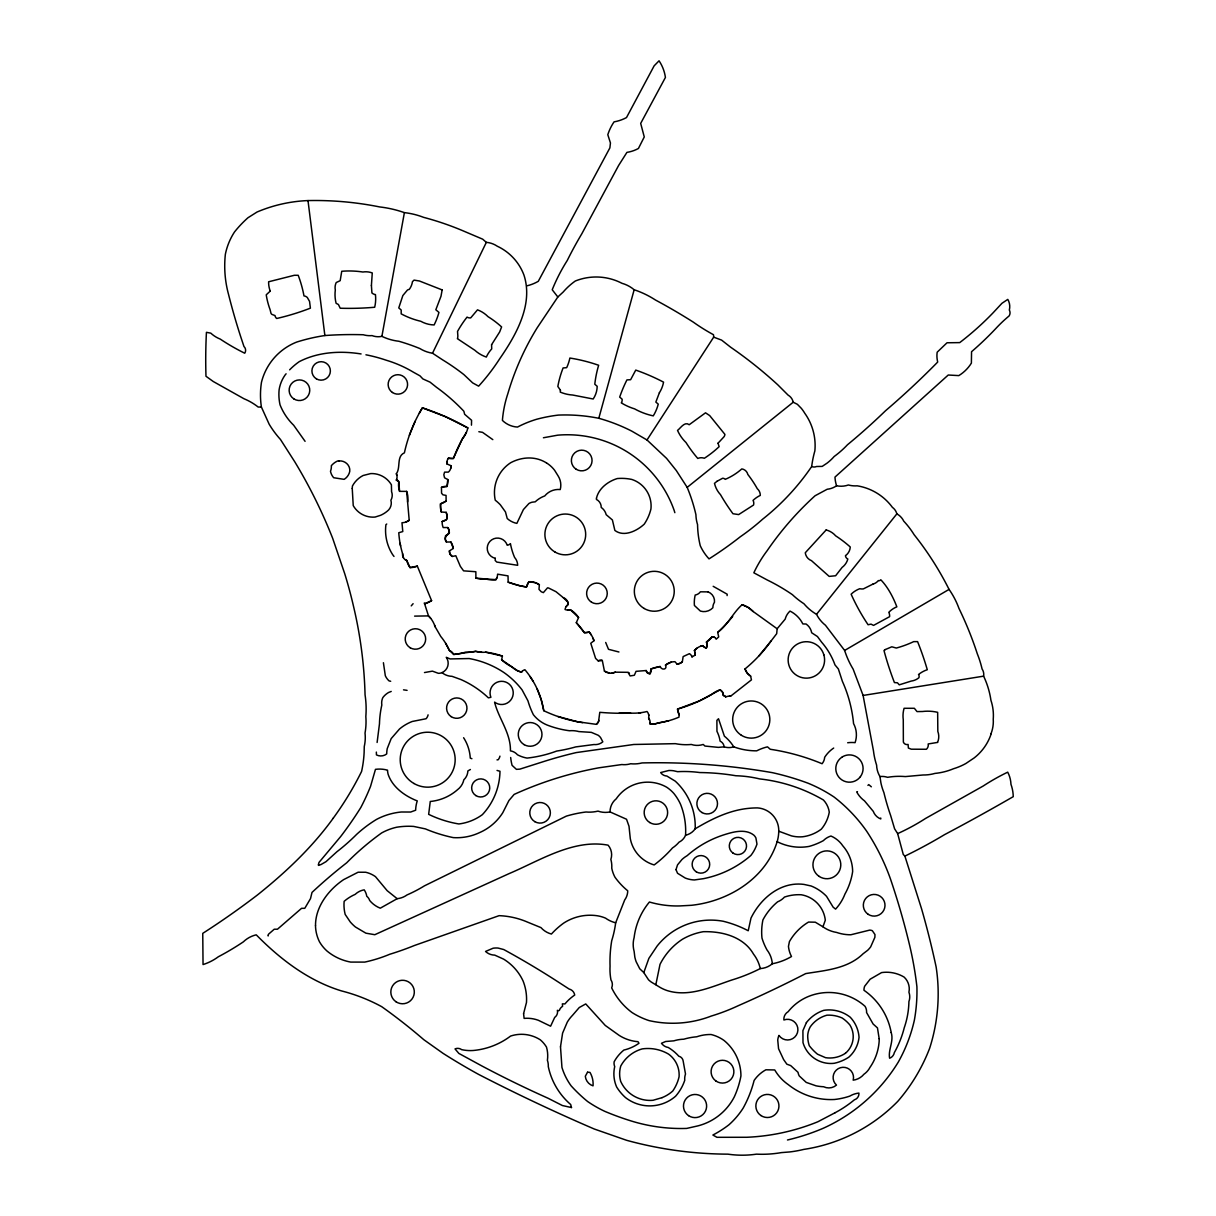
<?xml version="1.0" encoding="UTF-8"?>
<svg xmlns="http://www.w3.org/2000/svg" width="1216" height="1216" viewBox="0 0 1216 1216"><rect width="100%" height="100%" fill="white"/><g stroke="black" fill="none" stroke-linecap="round" stroke-linejoin="round"><path stroke-width="1.5" d="M376.352 752.081L376.443 754.893A9.53 9.53 0 0 0 386.718 753.92A27.603 27.603 0 0 1 387.266 748.524L391.187 738.598L399.532 728.977A45.174 45.174 0 0 1 412.209 721.483L426.086 718.732A8.345 8.345 0 0 0 427.956 715.358L428.078 714.841M261.394 407.041L258.187 407.041A59.31 59.31 0 0 0 243.975 398.742L213.256 381.505L205.975 376.261A539.98 539.98 0 0 1 206.431 332.333L210.778 333.138A30.278 30.278 0 0 0 220.248 339.097A218.424 218.424 0 0 0 244.735 353.218A5.214 5.214 0 0 0 243.96 346.499L240.753 336.847A645.118 645.118 0 0 1 228.532 294.378A107.981 107.981 0 0 1 225.355 254.326A63.779 63.779 0 0 1 234.506 231.967A113.954 113.954 0 0 1 247.958 217.755L257.032 212.025A145.099 145.099 0 0 1 307.998 200.579A327.058 327.058 0 0 1 379.742 206.948A112.495 112.495 0 0 1 404.396 212.633A75.954 75.954 0 0 1 423.578 217.345A293.527 293.527 0 0 1 465.287 231.785L482.676 239.172L486.339 242.349A22.77 22.77 0 0 1 497.283 246.225A51.832 51.832 0 0 1 523.914 274.968C533.642 304.38 515.964 335.312 499.594 358.918A205.367 205.367 0 0 1 478.633 386.156L472.674 382.903L463.858 374.574A218.029 218.029 0 0 0 442.594 359.845L432.516 353.218A34.23 34.23 0 0 1 419.839 348.536A202.935 202.935 0 0 0 398.848 341.255A52.47 52.47 0 0 1 381.9 336.346A17.252 17.252 0 0 1 372.035 335.601A24.396 24.396 0 0 1 363.25 334.75A377.416 377.416 0 0 0 324.87 335.54A182.932 182.932 0 0 0 296.628 342.091A58.216 58.216 0 0 0 261.47 382.295A81.32 81.32 0 0 0 261.394 407.041L269.177 424.232A95.547 95.547 0 0 0 280.44 439.432L294.743 461.761A507.771 507.771 0 0 1 332.652 538.262L344.736 573.739A464.466 464.466 0 0 1 353.719 607.194A431.072 431.072 0 0 1 365.058 694.838A94.407 94.407 0 0 1 365.834 716.543A65.345 65.345 0 0 1 365.028 733.096A40.584 40.584 0 0 1 365.21 739.814L365.074 741.502A40.584 40.584 0 0 1 364.268 746.472L364.116 752.765A113.787 113.787 0 0 1 361.593 771.43A318.622 318.622 0 0 1 333.336 818.049M315.522 925.482C315.415 911.407 322.909 898.396 332.637 888.668A74.176 74.176 0 0 1 343.611 879.639L358.112 872.222L365.712 872.252A27.694 27.694 0 0 1 375.47 876.645L387.159 890.674L397.161 898.685L380.289 908.185A25.901 25.901 0 0 1 369.664 900.463A8.679 8.679 0 0 0 366.776 896.283A15.793 15.793 0 0 0 364.192 889.854A17.313 17.313 0 0 0 355.194 894.353A44.202 44.202 0 0 0 344.143 901.314A38.547 38.547 0 0 0 345.177 914.417L350.223 921.895A43.715 43.715 0 0 0 355.467 927.018L365.894 933.174L374.802 934.709L509.154 873.59C539.782 860.624 573.542 838.69 608.091 845.166A14.607 14.607 0 0 1 610.858 859.438A26.159 26.159 0 0 1 611.754 868.194A32.771 32.771 0 0 0 614.962 877.192A71.562 71.562 0 0 0 627.73 890.796A15.656 15.656 0 0 1 624.69 899.977L615.676 922.792A106.506 106.506 0 0 1 611.724 940.682A126.418 126.418 0 0 0 610.052 966.006A58.11 58.11 0 0 0 610.949 979.898A8.33 8.33 0 0 1 611.663 987.863A67.534 67.534 0 0 0 632.001 1012.518A74.313 74.313 0 0 0 649.01 1020.589A106.932 106.932 0 0 0 711.254 1016.059A200.123 200.123 0 0 0 738.203 1005.723A1204.782 1204.782 0 0 0 805.722 973.59C823.141 970.733 842.08 969.258 857.006 958.816A49.111 49.111 0 0 0 863.071 953.785L867.646 950.304A27.846 27.846 0 0 0 870.686 946.838L874.882 937.323L874.973 934.557L872.343 930.711A8.178 8.178 0 0 0 869.698 930.103L850.835 934.77A42.773 42.773 0 0 1 836.593 932.429A32.087 32.087 0 0 1 822.943 926.805L815.313 922.199L808.534 922.062A53.717 53.717 0 0 0 789.427 941.579L788.454 946.398A28.135 28.135 0 0 0 791.494 956.521A59.402 59.402 0 0 1 772.327 963.756A19.958 19.958 0 0 1 760.274 968.574A173.736 173.736 0 0 1 731.789 980.02C711.299 986.906 688.97 997.515 667.037 990.538A40.219 40.219 0 0 1 660.227 987.483L651.32 982.087A29.214 29.214 0 0 1 648.508 979.777L643.796 972.587L639.753 968.772L636.15 961.704A37.346 37.346 0 0 1 634.828 957.068L634.129 951.398A26.022 26.022 0 0 1 634.129 937.521A68.111 68.111 0 0 1 649.42 902.014A98.344 98.344 0 0 0 680.018 905.92L691.463 905.297A114.395 114.395 0 0 0 728.779 894.657C745.058 886.874 759.605 874.912 769.09 859.438A77.839 77.839 0 0 0 777.161 841.654A38.137 38.137 0 0 0 778.757 831.212A22.77 22.77 0 0 0 757.538 807.91A86.306 86.306 0 0 0 748.387 808.382C729.205 810.282 711.527 819.037 695.202 828.795A15.869 15.869 0 0 1 685.566 835.225A13.285 13.285 0 0 1 679.014 842.186A29.579 29.579 0 0 1 672.524 847.917A121.509 121.509 0 0 1 654.178 864.941A34.048 34.048 0 0 1 630.298 838.645L629.006 826.272L626.529 819.25L610.052 811.923A22.04 22.04 0 0 1 597.998 811.118A36.434 36.434 0 0 1 586.021 811.999A121.585 121.585 0 0 0 566.352 816.118L424.475 885.826A138.198 138.198 0 0 1 407.026 894.93A19.942 19.942 0 0 1 397.161 898.685M447.002 461.518L446.971 463.95L450.984 465.713A7.767 7.767 0 0 1 448.385 472.112L444.57 472.142L443.84 474.757L444.554 477.797L447.777 479.545L446.971 486.446L441.469 487.373L441.56 493.194L442.928 494.821L446.059 495.414L446.12 501.038L440.542 503.819L440.815 510.006L441.347 512.012L446.166 512.346L447.078 515.888L446.591 519.506L442.153 521.512A13.969 13.969 0 0 0 443.186 527.546L447.686 527.546C453.507 534.006 441.347 535.481 446.409 542.002L450.908 542.002L453.31 548.431L449.388 550.924L450.042 554.086L452.215 556.457L455.818 555.758L460.347 566.352L463.585 570.851L475.851 571.733L475.897 578.102L485.944 578.998A23.286 23.286 0 0 0 495.976 579.637L496.934 577.691M703.958 646.897L706.344 648.037A6.05 6.05 0 0 0 706.45 642.048A17.738 17.738 0 0 0 712.135 636.804A3.922 3.922 0 0 1 716.163 639.206L718.717 636.895L717.698 632.381C727.913 624.948 732.898 612.818 742.125 604.717A25.126 25.126 0 0 1 753.206 611.542L777.146 628.763L776.69 633.673L771.066 640.999A143.184 143.184 0 0 1 745.013 668.937A13.163 13.163 0 0 0 750.637 676.157L751.442 679.85L730.558 696.251A9.819 9.819 0 0 0 725.739 696.89A2.432 2.432 0 0 0 723.322 695.446L722.547 692.162L720.115 689.822A24.214 24.214 0 0 0 711.801 694.397A146.65 146.65 0 0 1 677.54 709.095A13.695 13.695 0 0 0 679.136 714.719L678.969 717.136A77.353 77.353 0 0 1 658.16 722.866A13.817 13.817 0 0 1 650.226 724.098A11.932 11.932 0 0 0 648.614 717.942A6.825 6.825 0 0 0 647.003 711.512A55.434 55.434 0 0 1 630.572 713.108L619.02 713.26M448.126 458.508L453.386 458.447L462.278 439.052A26.159 26.159 0 0 0 467.856 427.926L445.634 416.738L422.393 407.846A146.33 146.33 0 0 0 404.396 452.838C396.249 456.334 400.9 467.613 396.37 473.723A7.95 7.95 0 0 1 396.37 480.153L398.772 481.749L399.578 491.355L406.646 491.386A19.638 19.638 0 0 1 407.603 501.995L409.214 520.311A12.327 12.327 0 0 1 401.979 522.728L402.785 531.559L398.772 532.745A93.039 93.039 0 0 0 402.572 553.645L403.454 557.825M727.107 595.597L727.183 594.214L713.184 586.31M557.931 716.498L577.615 721.772L596.387 724.356L598.561 721.529L599.792 712.318A248.079 248.079 0 0 0 630.572 713.108M407.603 501.995L406.646 491.386M381.9 336.346L404.396 212.633M377.112 742.474L379.468 723.854A96.11 96.11 0 0 1 381.824 705.006A12.966 12.966 0 0 1 382.812 697.634A19.122 19.122 0 0 1 388.588 692.482L391.218 691.433M593.104 638.354L593.986 640.71L590.778 643.279L595.597 658.388L598.242 660.896L602.33 660.607L604.428 671.11A10.382 10.382 0 0 0 615.326 672.174L627.958 672.311L630.131 675.944L634.357 675.26L636.044 671.338L646.167 670.533L647.459 672.904L650.028 673.755A6.004 6.004 0 0 0 651.016 668.952L660.166 666.52C661.443 670.548 667.827 669.742 665.486 665.076A14.197 14.197 0 0 1 674.971 661.702L677.054 664.103L680.61 663.085L682.358 661.686L683.134 656.594L689.442 653.661A5.928 5.928 0 0 1 692.026 656.883L694.914 655.272L695.096 652.87M582.646 722.654A141.223 141.223 0 0 1 543.765 710.706A84.056 84.056 0 0 0 524.902 669.727A6.186 6.186 0 0 0 521.497 672.144A20.748 20.748 0 0 1 511.921 666.885L501.6 659.786L502.406 656.078L485.67 652.186A27.421 27.421 0 0 1 475.623 651.335A29.549 29.549 0 0 1 465.576 652.126A55.708 55.708 0 0 1 453.735 654.466A8.345 8.345 0 0 0 449.388 650.454A58.353 58.353 0 0 0 440.785 636.5L435.1 626.711A25.475 25.475 0 0 0 428.503 615.904L424.323 602.908M450.726 468.373L450.984 465.713M655.85 984.641L660.014 964.349A64.813 64.813 0 0 1 682.51 939.208A62.457 62.457 0 0 1 703.319 931.699C718.656 931.319 735.254 934.678 746.776 945.501A37.514 37.514 0 0 1 753.51 954.104A36.51 36.51 0 0 1 760.274 968.574M475.897 578.102A25.855 25.855 0 0 0 485.944 578.998L495.976 579.637A10.64 10.64 0 0 0 497.587 574.165L508.03 575.882L508.166 582.175L519.49 585.656L526.482 586.994L528.914 581.704L535.694 582.768L539.357 584.729L538.992 589.35L541.257 591.766L543.37 592.618L547.55 587.799L548.583 588.012L555.986 591.69L563.342 597.71A7.159 7.159 0 0 1 568.282 604.337A7.706 7.706 0 0 0 565.06 609.49A7.509 7.509 0 0 0 570.319 609.702L578.573 617.515L576.308 622.683A67.762 67.762 0 0 1 584.349 632.654L589.167 632.016L591.371 635.041M598.804 418.289L634.159 289.758A32.361 32.361 0 0 0 621.969 283.298A56.088 56.088 0 0 0 575.29 281.018A67.047 67.047 0 0 0 563.175 292.038L557.84 296.978L537.183 327.803A267.809 267.809 0 0 0 507.847 393.68A112.602 112.602 0 0 0 502.406 420.402A23.378 23.378 0 0 0 517.499 427.059A108.558 108.558 0 0 1 536.712 419.246A154.842 154.842 0 0 1 558.296 415.097A169.586 169.586 0 0 1 598.804 418.289A175.91 175.91 0 0 1 631.864 431.178L647.003 439.979L666.581 458.386L676.309 470.546L687.177 487.373A167.762 167.762 0 0 1 695.917 514.672A35.933 35.933 0 0 0 697.558 524.628A95.365 95.365 0 0 0 700.264 545.741A49.567 49.567 0 0 0 709.019 558.874A374.467 374.467 0 0 0 740.331 536.742A229.733 229.733 0 0 0 762.66 519.171A237.363 237.363 0 0 0 811.695 466.488A101.126 101.126 0 0 1 814.857 450.908A55.526 55.526 0 0 0 804.779 413.273A43.138 43.138 0 0 0 801.283 408.287L797.392 404.32L793.212 402.222A10.64 10.64 0 0 0 788.105 395.124L777.814 384.834A432.136 432.136 0 0 0 730.634 347.198L721.59 340.1L713.686 337.151L647.003 439.979M499.943 756.139L499.578 757.31A10.002 10.002 0 0 1 498.226 759.711L497.01 759.894M822.943 926.805L825.314 920.223A29.032 29.032 0 0 0 801.268 894.763A43.974 43.974 0 0 0 784.472 897.074A18.848 18.848 0 0 1 777.632 901.816A59.386 59.386 0 0 0 762.918 919.919A59.341 59.341 0 0 0 761.976 938.083A62.168 62.168 0 0 0 766.946 949.848A25.673 25.673 0 0 1 772.327 963.756M409.382 435.282L415.173 421.238M396.659 479.362L396.37 480.138A2.341 2.341 0 0 1 398.772 481.749A20.368 20.368 0 0 0 399.578 491.355M466.397 432.41L462.278 439.052A155.07 155.07 0 0 0 453.386 458.447A10.123 10.123 0 0 1 448.582 457.839A8.314 8.314 0 0 0 446.971 463.95M432.516 353.218L486.339 242.349M419.338 413.121L422.393 407.846A246.818 246.818 0 0 1 467.856 427.926M471.458 425.159L471.58 420.28L464.649 414.276L463.843 411.221A189.103 189.103 0 0 0 436.422 387.235L430.069 382.158L422.879 378.921L419.991 375.85L413.486 372.248A118.53 118.53 0 0 0 386.293 360.24A155.162 155.162 0 0 0 367.627 355.133L365.94 354.814M566.139 606.586L568.282 604.337L567.887 602.163L563.342 597.71M643.796 972.587L648.873 958.375L657.111 946.063A68.43 68.43 0 0 1 723.14 921.242A109.212 109.212 0 0 1 748.22 930.757L750.986 918.095A71.303 71.303 0 0 1 759.894 904.248C767.615 894.87 778.103 887.315 790.157 884.868A41.709 41.709 0 0 1 803.958 884.412L811.148 885.993A43.73 43.73 0 0 1 826.53 896.329L833.142 907.166L835.59 909.127A47.333 47.333 0 0 0 844.953 894.049A65.755 65.755 0 0 0 852.644 871.538A39.307 39.307 0 0 0 842.901 845.956A27.314 27.314 0 0 0 830.969 836.03A17.951 17.951 0 0 0 823.369 840.636A68.978 68.978 0 0 1 809.202 846.397A50.768 50.768 0 0 1 777.146 841.654M771.066 640.999L758.982 655.834M333.351 818.049C312.208 847.415 285.684 872.389 257.518 894.915A815.678 815.678 0 0 1 202.753 933.356L203.042 964.562A51.376 51.376 0 0 0 218.363 956.749A272.825 272.825 0 0 0 243.337 941.868A27.406 27.406 0 0 1 256.242 934.83C280.212 959.226 308.454 980.841 341.559 990.934A173.31 173.31 0 0 1 381.718 1006.681A567.553 567.553 0 0 1 423.867 1039.741L443.05 1053.345A635.406 635.406 0 0 0 478.572 1074.382A1830.384 1830.384 0 0 0 594.274 1129.01L626.666 1140.319A388.877 388.877 0 0 0 727.898 1154.151A98.511 98.511 0 0 0 756.504 1154.151A112.83 112.83 0 0 0 781.326 1152.616L789.822 1151.932A115.444 115.444 0 0 0 803.822 1149.394A166.014 166.014 0 0 0 897.803 1101.331A178.478 178.478 0 0 0 929.632 1048.314A177.84 177.84 0 0 0 936.122 966.918A857.569 857.569 0 0 0 921.576 908.838L904.886 856.11L903.275 854.483L897.651 833.614L894.596 828.795L890.674 815.602A237.15 237.15 0 0 1 883.91 792.619A55.723 55.723 0 0 1 880.886 782.724L879.974 776.583A23.545 23.545 0 0 1 876.599 765.122A74.693 74.693 0 0 1 873.468 750.85L863.102 695.446L853.146 669.134A87.4 87.4 0 0 1 844.634 650.454L825.466 625.267A32.741 32.741 0 0 1 816.514 614.308A47.637 47.637 0 0 1 803.928 603.729A80.454 80.454 0 0 1 792.406 594.67A196.171 196.171 0 0 0 767.235 579.986L753.844 572.797A122.998 122.998 0 0 1 767.144 550.711A312.755 312.755 0 0 1 815.07 495.763L827.199 489.242A19.912 19.912 0 0 0 836.593 485.762A21.812 21.812 0 0 0 848.388 484.986A25.825 25.825 0 0 0 857.189 485.822A54.477 54.477 0 0 1 892.407 507.361A11.385 11.385 0 0 1 896.846 513.882A16.097 16.097 0 0 1 903.762 521.162A86.093 86.093 0 0 1 914.113 534.69A314.26 314.26 0 0 1 949.058 589.395A81.046 81.046 0 0 1 958.968 608.441A354.586 354.586 0 0 1 977.314 653.828A103.238 103.238 0 0 1 982.087 668.982A9.743 9.743 0 0 1 983.607 676.157A84.117 84.117 0 0 1 990.934 700.325A47.682 47.682 0 0 1 993.244 719.218A33.364 33.364 0 0 1 991.01 733.704M816.514 614.308L896.846 513.882M286.094 373.798L285.046 375.09A34.975 34.975 0 0 0 279.118 389.728A48.23 48.23 0 0 0 280.03 404.806A58.125 58.125 0 0 0 293.664 425.235L305.079 441.332M860.411 776.644L859.59 777.662A13.634 13.634 0 0 1 854.073 781.371L852.75 781.782A13.634 13.634 0 0 1 841.259 757.644L842.354 756.899M478.846 431.726L482.509 432.334L492.814 439.63M777.146 628.763L785.186 619.126A16.249 16.249 0 0 1 790.005 611.086A28.47 28.47 0 0 1 802.849 623.945L806.071 624.006A13.665 13.665 0 0 1 811.695 632.776L817.441 636.53L821.621 642.185A71.151 71.151 0 0 1 834.982 664.909L838.356 668.952L842.384 681.325A133.836 133.836 0 0 1 853.556 723.581A23.712 23.712 0 0 1 855.076 742.657A32.209 32.209 0 0 0 848.327 742.672L847.674 742.763M522.181 671.323L521.497 672.144L517.59 670.776L511.921 666.885A42.317 42.317 0 0 1 501.6 659.786M289.636 369.831L289.894 369.558A66.576 66.576 0 0 1 299.242 361.654C318.166 351.895 340.358 350.634 361.091 353.947M867.935 785.399L868.726 784.609L871.34 786.813M386.734 524.02L385.913 524.704A45.007 45.007 0 0 0 392.646 554.633L393.999 556.442M687.177 487.373L793.212 402.222M665.486 665.076L671.141 662.142M697.178 648.006L694.397 650.575A6.566 6.566 0 0 1 694.914 655.272M833.69 748.053L832.185 749.117A32.209 32.209 0 0 0 824.661 757.294A11.339 11.339 0 0 1 822.077 763.724A219.777 219.777 0 0 0 770.245 749.269L767.509 746.852A47.5 47.5 0 0 0 756.702 750.834A65.953 65.953 0 0 1 733.765 746.852A16.082 16.082 0 0 1 724.128 746.852L718.382 747.384L704.915 746.046L703.243 744.45A19.076 19.076 0 0 1 691.311 744.466A55.374 55.374 0 0 1 675.382 743.66L633.764 744.481L576.232 752.582A436.24 436.24 0 0 0 543.932 761.474L519.855 769.135L516.42 769.348L512.073 765.335A52.09 52.09 0 0 1 510.75 758.161L510.674 757.477M409.214 520.311L405.794 522.09M431.589 600.643L424.475 603.866A25.658 25.658 0 0 0 431.589 600.643L417.331 566.109A17.556 17.556 0 0 1 410.02 567.583L406.813 560.485A6.262 6.262 0 0 1 402.587 553.645M844.634 650.454L949.058 589.395M411.236 605.872L413.106 603.698M615.326 672.174L611.861 673.178M417.331 566.109L410.02 567.583A18.894 18.894 0 0 1 406.813 560.485L405.308 559.755M442.016 672.615A10.169 10.169 0 0 0 446.257 657.309L450.148 658.935L469.148 658.54A91.717 91.717 0 0 1 504.017 672.6A82.05 82.05 0 0 1 522.105 689.913L527.942 700.811A81.867 81.867 0 0 0 533.368 714.704A33.714 33.714 0 0 0 546.942 724.964A96.763 96.763 0 0 0 569.483 730.755A27.026 27.026 0 0 1 578.938 731.591L591.341 732.366L598.211 735.27A12.601 12.601 0 0 1 600.613 737.641L602.817 741.821A11.628 11.628 0 0 1 593.94 744.542L575.715 746.913A156.286 156.286 0 0 1 556.685 751.062A122.071 122.071 0 0 1 527.045 758.085A32.726 32.726 0 0 1 517.469 754.786A11.567 11.567 0 0 0 510.431 750.865C510.857 732.883 498.378 718.185 494.593 702.134A11.613 11.613 0 0 0 512.711 696.403A11.613 11.613 0 0 0 501.174 681.31A11.613 11.613 0 0 0 490.899 697.3L488.391 697.847A96.794 96.794 0 0 0 460.955 679.562L451.972 676.309A16.142 16.142 0 0 1 446.682 675.306L445.436 674.789A16.142 16.142 0 0 1 442.016 672.615L441.393 672.858A8.497 8.497 0 0 1 438.307 673.299L432.425 671.141L424.475 672.554M857.462 791.646L856.672 791.89A26.691 26.691 0 0 0 864.485 800.842L873.286 811.376A12.829 12.829 0 0 0 880.779 818.961L880.749 818.034M414.595 616.117L428.503 615.904L430.646 618.275M700.522 646.274L702.97 645.635A4.727 4.727 0 0 0 706.344 648.037L707.195 645.058L706.45 642.048L712.135 636.804L714.552 637.336M668.754 720.723L653.266 724.189L650.226 724.098L650.134 722.486M787.482 1139.985L789.488 1139.514A217.086 217.086 0 0 0 823.247 1128.266A169.708 169.708 0 0 0 898.35 1061.978A155.192 155.192 0 0 0 914.371 1020.163A164.342 164.342 0 0 0 916.91 986.754A351.409 351.409 0 0 0 909.598 945.212A738.249 738.249 0 0 0 890.279 878.423A222.954 222.954 0 0 0 866.719 831.288A157.472 157.472 0 0 0 834.115 797.058A146.072 146.072 0 0 0 808.108 783.226A271.776 271.776 0 0 0 772.388 772.662A669.195 669.195 0 0 0 642.048 762.934A32.893 32.893 0 0 1 630.648 763.754A21.949 21.949 0 0 1 621.802 764.545L598.743 767.828A362.414 362.414 0 0 0 514.14 794.413L508.926 800.538L502.816 812.653A51.999 51.999 0 0 1 479.666 832.565A53.595 53.595 0 0 1 453.264 837.611A151.833 151.833 0 0 1 425.357 828.886L413.668 826.424A73.918 73.918 0 0 0 396.583 827.245A56.635 56.635 0 0 0 381.687 832.914A269.967 269.967 0 0 0 346.666 862.813A506.221 506.221 0 0 0 312.01 892.422L310.506 898.609L304.775 908.322L301.568 908.322L277.476 929.206L274.254 929.222L268.69 934.055A5.624 5.624 0 0 0 267.9 935.636L268.234 935.925M543.415 437.76L557.673 435.176A113.24 113.24 0 0 1 674.135 510.325L674.85 512.681M863.102 695.446L983.607 676.157M638.841 712.926L640.908 712.682M567.674 610.067L570.319 609.702A24.426 24.426 0 0 1 578.573 617.515M618.929 651.989L608.502 649.314L605.69 642.458M403.514 689.837L407.086 690.354M729.326 696.175L730.558 696.251M481.87 652.308L475.623 651.335L453.735 654.466L449.388 650.454L445.573 643.173M609.718 673.193L604.428 671.11M470.379 769.5L467.856 770.959A12.601 12.601 0 0 1 463.843 779.79A16.75 16.75 0 0 1 457.611 789.625A48.23 48.23 0 0 1 430.266 801.481L428.655 814.34A110.474 110.474 0 0 0 458.858 823.962A50.069 50.069 0 0 0 482.342 814.674A65.026 65.026 0 0 0 499.989 771.278L497.04 770.442M390.686 681.264L389.135 680.93A15.048 15.048 0 0 1 385.32 675.716L383.405 662.72M471.899 758.708L470.273 758.1A41.998 41.998 0 0 0 464.056 738.431L463.6 737.732M742.125 604.717L748.114 607.392L753.206 611.542M778.757 831.212L791.434 835.878A34.793 34.793 0 0 0 802.636 836.775A39.231 39.231 0 0 0 821.347 829.13A36.252 36.252 0 0 0 829.282 812.121A22.298 22.298 0 0 0 823.445 800.006A160.877 160.877 0 0 0 759.696 778.924A115.277 115.277 0 0 0 735.878 775.747A229.581 229.581 0 0 0 699.869 772.555A117.922 117.922 0 0 0 677.616 771.689L673.649 770.777A31.19 31.19 0 0 0 668.876 770.488L660.668 772.555A7.889 7.889 0 0 0 666.839 776.036L675.245 781.143A61.727 61.727 0 0 1 695.202 828.795M546.501 462.946C535.511 455.954 521.862 456.745 510.674 462.734A35.598 35.598 0 0 0 495.262 500.232A42.104 42.104 0 0 1 500.354 504.822L505.476 511.951L507.224 518.518A20.216 20.216 0 0 0 516.861 523.382L523.412 509.55L528.884 503.561A11.354 11.354 0 0 1 532.228 502.178L535.207 501.828A27.618 27.618 0 0 1 544.753 495.93A17.693 17.693 0 0 1 560.242 489.546A17.161 17.161 0 0 0 558.114 475.912L554.587 470.258A30.081 30.081 0 0 0 546.516 462.931M750.637 676.157L747.171 673.056L745.013 668.937M576.308 622.683L584.349 632.654A8.968 8.968 0 0 0 589.167 632.016A25.202 25.202 0 0 1 593.986 640.71M557.84 296.978L552.216 289.758A181.336 181.336 0 0 1 567.264 260.467A389.318 389.318 0 0 1 581.78 233.837L618.625 165.467L626.924 152.38A35.112 35.112 0 0 0 638.43 148.474L644.267 136.937L640.68 123.394L665.426 77.444A39.839 39.839 0 0 0 659.057 60.8L654.147 65.831L626.498 117.572A40.554 40.554 0 0 1 614.065 121.858A49.871 49.871 0 0 0 607.802 134.702L610.447 142.956L609.885 147.881L538.293 281.306A41.359 41.359 0 0 1 527.303 285.73M530.115 676.552L533.17 681.37M725.739 696.89L723.322 695.446A6.004 6.004 0 0 0 720.115 689.822L699.398 700.933L677.54 709.095L679.136 714.719M648.614 717.942L649.602 720.13M694.655 651.122L694.397 650.575A14.212 14.212 0 0 1 702.97 645.635M537.138 688.925L541.181 699.565L543.765 710.706M691.6 655.91L692.026 656.883M396.37 473.723L396.872 475.304M434.583 625.191L435.1 626.711M400.079 543.309L400.596 545.923M648.645 714.506L648.797 715.358M307.998 200.579L324.87 335.54M713.686 337.151L713.518 334.734A196.81 196.81 0 0 1 693.287 322.118A598.196 598.196 0 0 0 655.47 300.018A92.674 92.674 0 0 0 634.159 289.758M860.411 776.644A13.634 13.634 0 0 0 848.874 754.908L847.506 755.045A13.634 13.634 0 0 0 842.384 756.869M879.974 776.583A17.085 17.085 0 0 1 887.543 777.313A70.102 70.102 0 0 1 905.358 776.583L923.05 774.987A40.918 40.918 0 0 0 934.967 773.406A63.171 63.171 0 0 0 953.45 768.755A62.7 62.7 0 0 0 965.808 763.542L974.138 757.948A50.403 50.403 0 0 0 991.192 733.765M897.651 833.614A212.298 212.298 0 0 0 925.558 818.444L983.166 786.038A215.627 215.627 0 0 1 1007.714 772.16A28.333 28.333 0 0 1 1010.967 784.32A38.41 38.41 0 0 1 1013.247 796.662A2151.165 2151.165 0 0 1 944.513 834.662A508.774 508.774 0 0 1 904.886 856.11M836.593 485.762A31.434 31.434 0 0 1 834.982 477.082L948.252 375.014L958.801 375.607A38.137 38.137 0 0 0 971.386 363.113L971.554 351.713A325.888 325.888 0 0 0 995.57 328.791A138.609 138.609 0 0 1 1009.082 315.962A5.7 5.7 0 0 0 1009.341 310.065A14.227 14.227 0 0 0 1007.79 299.394L1001.938 303.301L993.32 312.573A296.947 296.947 0 0 1 959.728 342.608L947.036 342.775L937.171 352.199A25.43 25.43 0 0 0 937.703 362.049A821.21 821.21 0 0 1 885.506 410.765A634.889 634.889 0 0 1 847.491 444.752A96.231 96.231 0 0 1 834.176 456.502A49.02 49.02 0 0 1 827.062 463.144L822.198 466.397L816.529 466.503A5.898 5.898 0 0 1 811.695 466.488M724.128 746.852A6.901 6.901 0 0 0 720.115 741.152A33.638 33.638 0 0 0 716.954 731.333L716.893 720.374L718.504 718.732L724.386 736.166A42.727 42.727 0 0 1 733.765 746.852M315.491 925.482A37.878 37.878 0 0 0 319.504 941.838A38.152 38.152 0 0 0 327.013 951.034A51.482 51.482 0 0 0 350.71 962.084L364.739 962.099A141.983 141.983 0 0 0 389.728 954.271A295.868 295.868 0 0 0 414.413 945.501L499.092 915.663A79.344 79.344 0 0 1 527.729 922.199L540.968 927.61A21.31 21.31 0 0 0 551.41 934.04A79.131 79.131 0 0 1 563.646 923.126A48.412 48.412 0 0 1 596.463 915.648A34.686 34.686 0 0 1 605.538 918.141A29.017 29.017 0 0 0 615.676 922.792M610.052 811.923A16.507 16.507 0 0 1 616.238 798.806A38.106 38.106 0 0 1 666.672 787.208A36.404 36.404 0 0 1 673.892 793.501A50.677 50.677 0 0 1 680.519 804.232A72.337 72.337 0 0 1 685.566 835.225M845.454 1053.269A28.181 28.181 0 0 1 825.573 1057.692L817.502 1054.196A51.634 51.634 0 0 1 809.278 1045.699A31.798 31.798 0 0 1 807.698 1035.758A20.277 20.277 0 0 1 810.297 1026.79A30.096 30.096 0 0 1 826.956 1015.178A33.151 33.151 0 0 1 842.141 1017.99A36.662 36.662 0 0 1 849.908 1024.997A21.827 21.827 0 0 1 845.439 1053.269M732.686 616.482A174.709 174.709 0 0 1 717.698 632.381M682.358 661.686A7.646 7.646 0 0 1 677.054 664.103M660.166 666.52A39.079 39.079 0 0 0 651.016 668.952L650.028 673.755A3.678 3.678 0 0 1 646.167 670.533M628.398 672.478A2.478 2.478 0 0 1 629.462 673.39M598.242 660.896A4.91 4.91 0 0 1 601.935 660.09M539.357 584.729A16.522 16.522 0 0 0 528.914 581.704A13.467 13.467 0 0 0 526.482 586.994A86.716 86.716 0 0 1 508.166 582.175M452.215 556.457A6.065 6.065 0 0 1 449.388 550.924M450.908 542.002A16.446 16.446 0 0 1 453.31 548.431M446.409 542.002A8.922 8.922 0 0 1 445.603 535.572A6.749 6.749 0 0 0 449.388 532.927A14.045 14.045 0 0 0 447.686 527.546M442.153 521.512A10.61 10.61 0 0 0 446.591 519.506A9.53 9.53 0 0 0 446.166 512.346M441.347 512.012A18.985 18.985 0 0 1 440.542 503.819A15.884 15.884 0 0 0 446.12 501.038M441.469 487.373A9.546 9.546 0 0 1 446.971 486.446A15.747 15.747 0 0 0 447.777 479.545M485.67 652.186A77.064 77.064 0 0 1 502.406 656.078M598.804 720.343A5.426 5.426 0 0 1 596.387 724.356M891.191 1032.521C894.018 1041.352 887.999 1049.682 889.61 1058.224A7.357 7.357 0 0 0 894.322 1052.646A100.913 100.913 0 0 0 904.233 1027.809A84.71 84.71 0 0 0 908.914 1001.589A13.589 13.589 0 0 0 908.93 992.226A16.158 16.158 0 0 0 904.111 977.086A34.306 34.306 0 0 0 881.585 972.587L870.154 979.199L864.652 986.252A11.172 11.172 0 0 0 863.953 990.265A65.77 65.77 0 0 1 891.191 1032.521M879.183 1038.753L879.168 1041.154A52.227 52.227 0 0 1 869.972 1067.405A19.106 19.106 0 0 1 863.938 1074.245A16.674 16.674 0 0 1 853.176 1080.173A10.214 10.214 0 0 0 847.476 1068.18A10.214 10.214 0 0 0 834.754 1071.95A10.214 10.214 0 0 0 836.486 1085.098A11.902 11.902 0 0 1 823.582 1086.739L821.818 1086.633A47.196 47.196 0 0 1 816.012 1085.812L806.238 1082.407L799.262 1075.932A11.704 11.704 0 0 1 798.03 1072.33L790.719 1065.611L786.858 1064.182L783.606 1059.546L778.559 1048.739L777.738 1040.09A17.222 17.222 0 0 1 778.954 1035.378A10.351 10.351 0 0 0 792.665 1038.646A10.351 10.351 0 0 0 796.936 1025.24A10.351 10.351 0 0 0 783.879 1019.981A8.634 8.634 0 0 1 788.15 1011.697A50.266 50.266 0 0 1 812.653 994.962A54.31 54.31 0 0 1 865.047 1006.316A10.458 10.458 0 0 1 866.567 1012.518L873.118 1024.009L877.466 1027.9L879.183 1038.753M491.583 344.69L491.72 348.916A30.02 30.02 0 0 0 486.339 357.063A32.954 32.954 0 0 1 474.818 350.254L457.414 338.686A9.834 9.834 0 0 0 457.854 335.905L457.535 331.406A108.376 108.376 0 0 1 467.05 317.102A5.533 5.533 0 0 0 470.729 317.862L477.508 309.837A29.047 29.047 0 0 1 488.042 316.677A92.051 92.051 0 0 1 501.6 326.937L499.67 331.938L491.583 344.69M676.005 869.622L677.54 873.27L685.277 878.058A27.938 27.938 0 0 0 694.397 879.958L703.456 878.666A102.691 102.691 0 0 0 750.91 855.426A38.532 38.532 0 0 0 756.975 844.132L755.926 838.037A9.318 9.318 0 0 0 753.768 835.088C745.454 828.598 733.598 831.774 724.63 834.602A102.706 102.706 0 0 0 687.192 855.638L685.155 856.946A30.993 30.993 0 0 0 681.978 859.499L677.54 864.865L676.005 869.622M371.412 285.486L371.914 292.95A6.506 6.506 0 0 0 375.44 294.576A36.328 36.328 0 0 1 374.68 307.253A292.372 292.372 0 0 1 340.222 308.226L338.398 304.486L336.118 303.331A35.127 35.127 0 0 1 335.312 289.97A11.704 11.704 0 0 1 336.239 282.522L340.176 280.683L341.742 271.274A90.136 90.136 0 0 1 362.885 272.019A18.438 18.438 0 0 1 372.263 272.946L371.412 285.486M560.5 1046.809L561.944 1067.405A61.651 61.651 0 0 0 571.14 1085.858A153.429 153.429 0 0 0 587.617 1101.514A120.49 120.49 0 0 0 604.793 1111.348A284.346 284.346 0 0 0 631.682 1121.122A168.507 168.507 0 0 0 686.706 1128.418L697.71 1125.925A56.757 56.757 0 0 0 734.282 1096.908A89.878 89.878 0 0 0 740.939 1075.917A45.767 45.767 0 0 0 723.9 1040.349A37.878 37.878 0 0 0 711.086 1034.512A41.678 41.678 0 0 0 696.753 1036.777A65.132 65.132 0 0 0 683.757 1039.209A36.906 36.906 0 0 0 673.816 1040.85L665.684 1041.489L661.474 1043.282A10.321 10.321 0 0 0 668.238 1047.478A45.129 45.129 0 0 1 678.847 1056.248A5.67 5.67 0 0 1 683.149 1060.96L685.505 1074.032A14.425 14.425 0 0 0 684.76 1080.249A46.39 46.39 0 0 1 675.61 1096.209A39.459 39.459 0 0 1 625.45 1097.546A48.366 48.366 0 0 1 616.649 1087.013A32.528 32.528 0 0 1 614.718 1066.554A8.451 8.451 0 0 1 614.186 1061.659A39.961 39.961 0 0 1 623.854 1050.077A43.761 43.761 0 0 0 638.978 1043.282L638.005 1041.686A40.964 40.964 0 0 1 619.202 1035.409L605.249 1025.438L585.747 1003.93L579.242 1007.547L572.614 1015.223A38.289 38.289 0 0 0 567.279 1022.139L562.598 1033.129L560.5 1046.809M352.245 488.452L353.233 505.598A22.739 22.739 0 0 0 375.106 517.058L380.623 515.295A27.938 27.938 0 0 0 388.603 509.975A10.23 10.23 0 0 0 390.898 500.232A9.986 9.986 0 0 0 391.567 491.69L391.4 484.789A22.861 22.861 0 0 0 370.728 473.586L363.128 475.502A25.065 25.065 0 0 0 352.427 486.02L352.245 488.452M560.439 390.214L560.242 392.099A37.802 37.802 0 0 0 572.736 395.033L593.18 399A23.317 23.317 0 0 0 597.193 386.308L594.791 384.226A107.525 107.525 0 0 1 598.652 365.271A165.026 165.026 0 0 0 569.878 358.036A44.521 44.521 0 0 1 566.671 367.673L563.099 367.946A97.098 97.098 0 0 0 557.84 386.475L560.439 390.214M442.153 289.91L440.998 296.248L435.83 309.761L438.946 312.406A68.932 68.932 0 0 1 434.127 324.946A28.606 28.606 0 0 1 420.766 321.267A78.402 78.402 0 0 1 401.189 313.85L401.189 310.004L398.772 307.906L402.846 295.549L407.466 290.016A6.141 6.141 0 0 1 409.214 289.438A16.462 16.462 0 0 0 412.437 281.717L414.033 280.106L419.429 281.002L442.153 289.91M523.579 1013.658L524.126 1018.385A32.802 32.802 0 0 1 538.323 1020.27L550.605 1026.198L554.694 1017.412A6.703 6.703 0 0 0 557.369 1010.329A1.611 1.611 0 0 0 559.436 1010.253A7.205 7.205 0 0 1 562.613 1006.331L562.354 1003.854L564.938 1003.93A46.922 46.922 0 0 1 574.712 995.038A7.357 7.357 0 0 0 569.118 989.034L555.849 980.446A832.61 832.61 0 0 0 503.743 949.544L498.119 948.07A21.067 21.067 0 0 0 493.103 948.222L485.534 951.444A13.619 13.619 0 0 0 494.73 955.122L503.591 959.12A50.434 50.434 0 0 1 523.032 980.871A49.598 49.598 0 0 1 526.482 1002.455L523.579 1013.658M495.292 558.296L495.17 560.485L496.812 562.081L517.666 565.303A12.206 12.206 0 0 0 514.596 557.445A65.269 65.269 0 0 1 510.431 543.613A5.046 5.046 0 0 1 507.209 545.224A10.23 10.23 0 0 0 496.098 538.156A10.23 10.23 0 0 0 487.236 547.899A10.23 10.23 0 0 0 495.292 558.296M318.501 864.546L318.44 865.397L321.024 864.546L325.994 861.673L336.893 851.762A202.859 202.859 0 0 0 356.729 834.282A125.993 125.993 0 0 1 376.565 819.386A66.439 66.439 0 0 1 401.326 811.999L410.674 812.03L415.644 810.221A32.422 32.422 0 0 1 417.255 800.903C405.065 796.176 392.494 787.299 388.147 774.349A19.486 19.486 0 0 1 387.524 770.169A29.412 29.412 0 0 0 375.47 769.348L370.561 786.311A223.653 223.653 0 0 1 360.848 807.454A370.591 370.591 0 0 1 340.556 836.699L319.094 862.311A7.843 7.843 0 0 0 318.501 864.546M596.494 498.089L596.402 499.426A8.664 8.664 0 0 1 601.221 507.452A12.342 12.342 0 0 1 606.191 514.687L612.393 519.962L614.87 530.434C623.99 537.381 636.941 530.906 644.252 524.142A46.907 46.907 0 0 0 650.94 508.987A27.907 27.907 0 0 0 631.803 479.438A49.202 49.202 0 0 0 617.287 478.542C608.167 481.308 598.743 488.33 596.494 498.089M659.391 392.753L655.85 402.055L658.251 404.153A42.347 42.347 0 0 1 653.266 415.872A67.366 67.366 0 0 1 634.585 408.865A55.86 55.86 0 0 1 621.3 402.861A5.29 5.29 0 0 0 622.106 399.167L619.689 397.085A137.955 137.955 0 0 1 626.924 379.894L630.618 379.726L635.755 370.09A206.249 206.249 0 0 1 663.556 382.143A29.777 29.777 0 0 1 659.391 392.753M806.406 1022.58L802.91 1030.651L803.001 1042.659A29.002 29.002 0 0 0 834.252 1063.286A42.879 42.879 0 0 0 848.753 1057.221A30.856 30.856 0 0 0 859.043 1037.309A32.452 32.452 0 0 0 850.273 1017.245A34.139 34.139 0 0 0 823.749 1010.344A36.814 36.814 0 0 0 806.406 1022.58M718.033 443.217L719.127 446.667A103.436 103.436 0 0 1 704.353 458.265A9.029 9.029 0 0 0 697.771 458.447A136.466 136.466 0 0 1 686.006 442.533A38.228 38.228 0 0 1 677.54 430.418C680.641 428.047 684.699 421.146 689.214 424.718L705.523 412.817L709.688 415.583L724.934 434.416A6.445 6.445 0 0 1 724.098 436.666L718.033 443.217M587.556 1072.208L585.306 1076.266A11.218 11.218 0 0 0 593.043 1085.858A22.846 22.846 0 0 0 589.973 1072.39L587.556 1072.208M826.15 529.948L805.266 552.763A9.743 9.743 0 0 0 811.498 560.667L829.19 576.399L835.635 575.746L842.095 567.431A15.55 15.55 0 0 0 847.841 559.026A4.15 4.15 0 0 1 845.439 555.666A11.248 11.248 0 0 0 850.258 546.987A120.521 120.521 0 0 0 835.681 535.846A18.924 18.924 0 0 0 826.15 529.948M270.241 291.11L266.228 294.819A76.334 76.334 0 0 0 270.089 309.639L271.031 313.394A3.648 3.648 0 0 0 271.913 314.397L275.059 315.598A4.514 4.514 0 0 0 276.67 318.501A243.762 243.762 0 0 0 310.399 308.15L309.548 301.386L307.298 297.479A5.882 5.882 0 0 0 304.958 296.126L303.985 295.914A119.472 119.472 0 0 0 298.209 275.287L294.333 275.287L268.63 281.778A23.986 23.986 0 0 0 270.241 291.11M716.969 481.323L714.491 483.36A24.73 24.73 0 0 0 720.51 494.684A209.35 209.35 0 0 0 732.959 513.73L738.659 514.581L753.525 505.05A6.156 6.156 0 0 0 753.054 500.384A28.12 28.12 0 0 1 760.274 495.414A8.588 8.588 0 0 0 757.31 488.726A115.186 115.186 0 0 0 747.825 474.438A7.266 7.266 0 0 0 741.806 468.905A60.602 60.602 0 0 1 725.253 479.347L724.599 478.83A3.359 3.359 0 0 0 722.562 478.283L716.969 481.323M885.233 649.587L883.986 650.53A310.658 310.658 0 0 0 894.429 682.571L897.454 682.799L899.262 684.836L911.255 681.066A14.942 14.942 0 0 0 918.886 677.753A3.587 3.587 0 0 0 918.536 674.5A27.725 27.725 0 0 1 927.291 669.727A297.859 297.859 0 0 0 917.578 641.622L913.718 641.622A103.664 103.664 0 0 1 896.314 648.037L891.799 646.806L885.233 649.587M872.906 584.121L863.39 588.878A10.822 10.822 0 0 1 860.715 588.878L859.788 588.711A24.411 24.411 0 0 0 851.139 594.214A203.558 203.558 0 0 0 868.087 624.75L871.021 624.127L873.544 625.404L889.61 616.664A8.375 8.375 0 0 0 888.805 612.317A22.967 22.967 0 0 1 896.846 606.83C893.198 597.193 887.832 587.039 880.779 579.758A2.098 2.098 0 0 1 878.362 580.564A10.594 10.594 0 0 1 872.906 584.121M937.551 742.414L928.173 743.964A5.715 5.715 0 0 1 926.41 749.269L911.255 749.193L908.367 748.022L908.094 744.45A3.967 3.967 0 0 1 903.366 742.094L903.275 719.705A27.193 27.193 0 0 1 904.081 708.29L914.356 708.29L917.016 711.588L922.397 711.512A43.791 43.791 0 0 1 937.658 712.318L937.825 731.424A14.531 14.531 0 0 1 937.551 742.414M835.149 1112.701L817.866 1121.76A211.63 211.63 0 0 1 746.624 1137.279L716.954 1137.31L712.88 1135.03A106.05 106.05 0 0 0 728.962 1124.77A79.785 79.785 0 0 0 743.158 1108.11A116.037 116.037 0 0 0 754.102 1080.492A33.714 33.714 0 0 1 765.898 1069.791L774.744 1069.958A46.102 46.102 0 0 0 788.318 1084.657A68.278 68.278 0 0 0 834.48 1099.492A71.911 71.911 0 0 0 849.756 1096.133A22.177 22.177 0 0 1 858.922 1093.093A6.384 6.384 0 0 1 854.392 1099.811A113.331 113.331 0 0 1 835.149 1112.701M662.021 1097.668L653.068 1100.282A32.194 32.194 0 0 1 620.677 1081.343A27.314 27.314 0 0 1 620.753 1066.037A35.249 35.249 0 0 1 642.185 1048.906A40.721 40.721 0 0 1 668.511 1054.074A25.612 25.612 0 0 1 679.075 1076.814A41.329 41.329 0 0 1 672.752 1091.041A35.963 35.963 0 0 1 662.021 1097.668M338.975 460.94L337.638 460.97A17.936 17.936 0 0 0 331.345 465.682A13.908 13.908 0 0 1 330.494 471.306A13.68 13.68 0 0 0 333.701 477.736L344.143 479.347A12.312 12.312 0 0 0 349.767 471.306C350.436 465.196 344.903 460.332 338.975 460.94M708.046 591.888L700.386 591.812A7.904 7.904 0 0 1 695.202 595.019A33.273 33.273 0 0 0 694.397 605.462L700.401 611.086A12.145 12.145 0 0 0 712.88 607.742A9.758 9.758 0 0 1 714.476 602.239A9.895 9.895 0 0 0 708.046 591.888M571.49 1107.548L562.415 1105.542L547.99 1098.215A1108.262 1108.262 0 0 1 481.794 1065.915L458.842 1053.406L455.012 1048.906A6.703 6.703 0 0 1 461.654 1049.651A40.614 40.614 0 0 0 472.994 1050.518A73.006 73.006 0 0 0 510.598 1036.062A34.747 34.747 0 0 1 540.269 1039.802A29.944 29.944 0 0 1 546.486 1047.082A31.494 31.494 0 0 1 547.398 1060.322A16.386 16.386 0 0 1 548.279 1066.508A68.643 68.643 0 0 0 570.684 1104.508L571.49 1107.548M475.866 795.583A9.044 9.044 0 0 0 489.744 788.302A9.044 9.044 0 0 0 476.49 779.927A9.044 9.044 0 0 0 475.866 795.583M451.166 716.634A10.199 10.199 0 0 0 466.944 708.7A10.199 10.199 0 0 0 452.185 699.018A10.199 10.199 0 0 0 451.166 716.634M392.418 392.479A9.713 9.713 0 0 0 407.558 385.122A9.713 9.713 0 0 0 393.619 375.683A9.713 9.713 0 0 0 392.418 392.479M316.418 378.86A9.226 9.226 0 0 0 330.372 371.062A9.226 9.226 0 0 0 316.646 362.87A9.226 9.226 0 0 0 316.418 378.86M293.816 398.878A10.321 10.321 0 0 0 309.746 390.792A10.321 10.321 0 0 0 294.774 381.034A10.321 10.321 0 0 0 293.816 398.878M410.187 647.763A10.245 10.245 0 0 0 425.676 639.13A10.245 10.245 0 0 0 410.461 630.025A10.245 10.245 0 0 0 410.187 647.763M823.855 654.816A18.21 18.21 0 0 0 801.253 642.443A18.21 18.21 0 0 0 788.865 665.046A18.21 18.21 0 0 0 811.467 677.418A18.21 18.21 0 0 0 823.855 654.816M741.334 735.254A18.574 18.574 0 0 0 769.819 720.298A18.574 18.574 0 0 0 742.626 703.091A18.574 18.574 0 0 0 741.334 735.254M591.508 602.194A10.336 10.336 0 0 0 607.255 593.697A10.336 10.336 0 0 0 592.025 584.318A10.336 10.336 0 0 0 591.508 602.194M644.161 608.471A19.958 19.958 0 0 0 674.242 591.432A19.958 19.958 0 0 0 644.45 573.906A19.958 19.958 0 0 0 644.161 608.471M555.074 552.079A20.383 20.383 0 0 0 585.686 534.478A20.383 20.383 0 0 0 555.134 516.754A20.383 20.383 0 0 0 555.074 552.079M576.186 469.254A10.351 10.351 0 0 0 592.055 460.925A10.351 10.351 0 0 0 576.901 451.349A10.351 10.351 0 0 0 576.186 469.254M413.957 783.499A27.482 27.482 0 0 0 455.164 759.696A27.482 27.482 0 0 0 413.957 735.893A27.482 27.482 0 0 0 413.957 783.499M395.93 1001.71A11.75 11.75 0 0 0 414.291 992.925A11.75 11.75 0 0 0 397.51 981.418A11.75 11.75 0 0 0 395.93 1001.71M868.239 914.356A10.853 10.853 0 0 0 884.99 905.844A10.853 10.853 0 0 0 869.242 895.599A10.853 10.853 0 0 0 868.239 914.356M534.797 821.651A10.306 10.306 0 0 0 550.377 812.957A10.306 10.306 0 0 0 535.055 803.806A10.306 10.306 0 0 0 534.797 821.651M524.187 744.663A11.856 11.856 0 0 0 541.971 734.403A11.856 11.856 0 0 0 524.202 724.128A11.856 11.856 0 0 0 524.187 744.663M688.56 1115.634A11.582 11.582 0 0 0 706.602 1106.879A11.582 11.582 0 0 0 689.989 1095.631A11.582 11.582 0 0 0 688.56 1115.634M715.844 1080.948A11.4 11.4 0 0 0 733.826 1072.816A11.4 11.4 0 0 0 717.79 1061.294A11.4 11.4 0 0 0 715.844 1080.948M819.174 876.417A13.923 13.923 0 0 0 840.773 865.686A13.923 13.923 0 0 0 820.678 852.34A13.923 13.923 0 0 0 819.174 876.417M702.012 812.562A10.306 10.306 0 0 0 717.501 803.67A10.306 10.306 0 0 0 702.058 794.702A10.306 10.306 0 0 0 702.012 812.562M649.709 822.518A11.734 11.734 0 0 0 667.63 812.926A11.734 11.734 0 0 0 650.362 802.195A11.734 11.734 0 0 0 649.709 822.518M761.003 1115.574A11.537 11.537 0 0 0 778.924 1106.712A11.537 11.537 0 0 0 762.295 1095.616A11.537 11.537 0 0 0 761.003 1115.574M732.929 853.024A8.618 8.618 0 0 0 746.487 846.777A8.618 8.618 0 0 0 734.297 838.158A8.618 8.618 0 0 0 732.929 853.024M696.266 871.811A8.786 8.786 0 0 0 709.703 864.652A8.786 8.786 0 0 0 696.798 856.596A8.786 8.786 0 0 0 696.266 871.811"/></g></svg>
